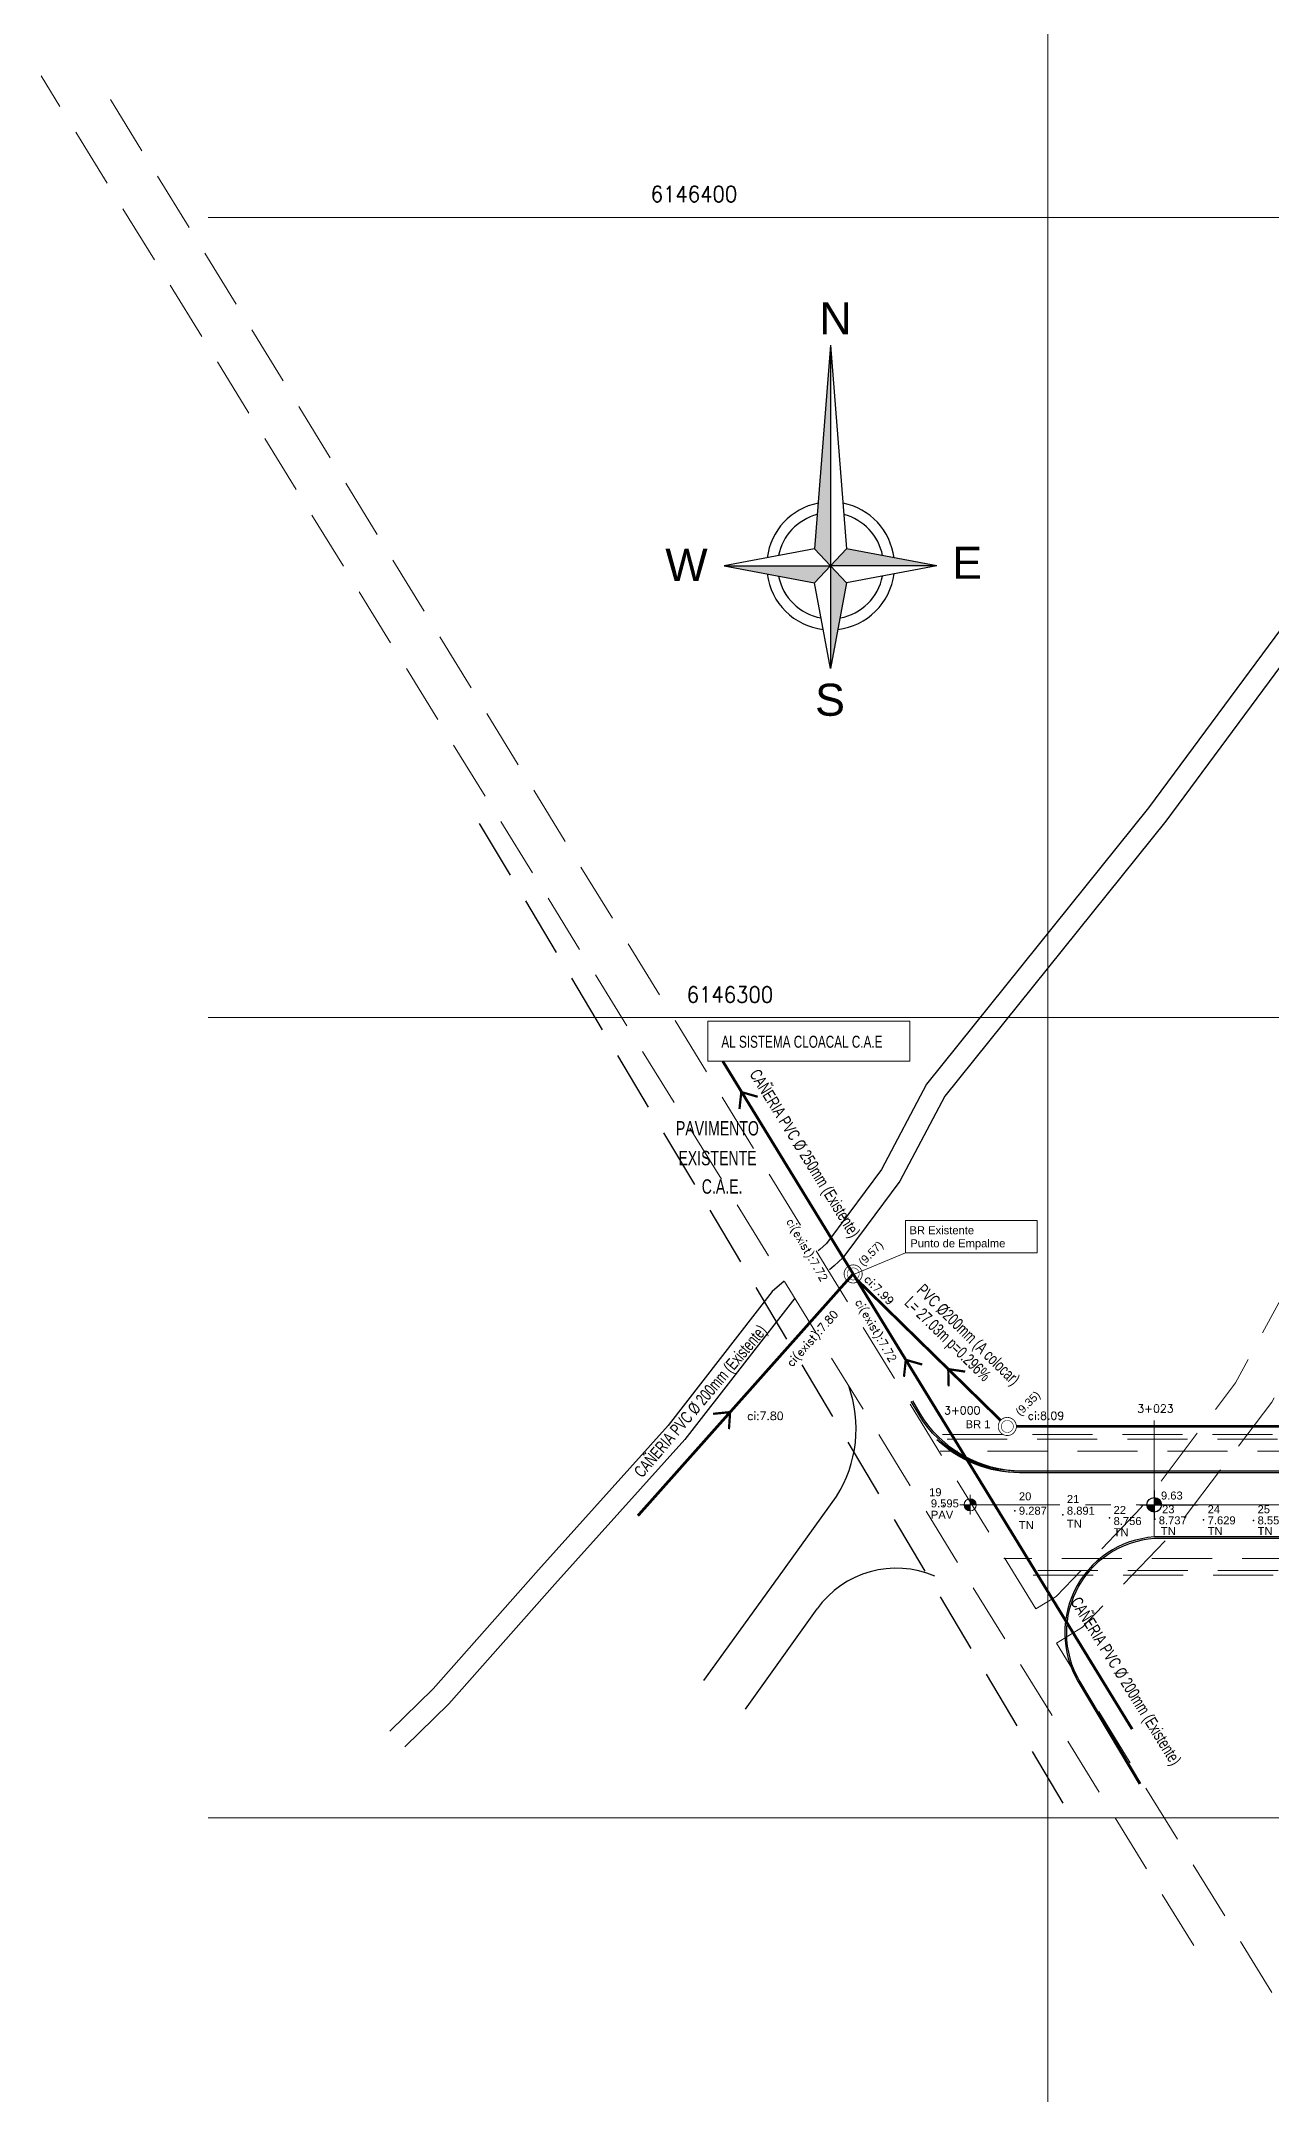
# Model space of a CAD drawing. Header units: millimetres. Extents: x 553474 to 556484, y 6145926 to 6146600.
# Drawn here: x 553474.2 to 553628, y 6146165.4 to 6146422.1 of the extents above; entities that cross this region are included whole.
import ezdxf

# ---------------------------------------------------------------- set-up
doc = ezdxf.new("R2010")
doc.units = ezdxf.units.MM
for name, pattern in [('( Hidden )', [0.375, 0.25, -0.125]), ('1_EDISER_PLANTA NIVEL +0.00-10-01-2014$0$AUXILIAR - PLANO LEYENDA MUROS$0$HIDDEN', [0.375, 0.25, -0.125]), ('CENTER2', [28.575, 19.05, -3.175, 3.175, -3.175]), ('HIDDEN', [0.375, 0.25, -0.125])]:
    doc.linetypes.add(name, pattern=pattern)
for name, color, linetype in [('1', 1, 'Continuous'), ('CALLES 2', 11, 'Continuous'), ('calzada', 2, 'Continuous'), ('COTA INTRADOS', 1, 'Continuous'), ('cotas', 1, 'Continuous'), ('Cotas de Nivel', 7, 'Continuous'), ('DESAGUES PRIMARIOS', 10, 'Continuous'), ('EJE DE ACCESO', 210, 'CENTER2'), ('Obrador_Nueva_Posicion', 7, 'Continuous'), ('Relevamiento_Caminos', 7, 'Continuous'), ('TERRENO_RA10', 251, 'Continuous'), ('TEXTOS', 2, 'Continuous'), ('TF', 7, 'Continuous'), ('Z-ARROYO', 142, 'Continuous')]:
    doc.layers.add(name, color=color, linetype=linetype)
for name, color, linetype, lineweight in [('8', 8, 'Continuous', 0), ('ARQ_TEXTOS', 2, 'Continuous', 0), ('CLOACAL PVC 160', 10, 'Continuous', 30)]:
    doc.layers.add(name, color=color, linetype=linetype, lineweight=lineweight)
doc.styles.add('ARIAL', font='arial.ttf', dxfattribs={"width": 0.8})
doc.styles.add('L18', font='', dxfattribs={"height": 1.2})
doc.styles.add('ROMANS', font='romans.shx')
doc.styles.get("Standard").update_dxf_attribs({"font": 'arial.ttf'})
doc.styles.add('Texto_2.5mm', font='ROMANS.shx', dxfattribs={"width": 0.9, "height": 2.5})
doc.styles.get('L18').set_extended_font_data('@Arial Unicode MS')

# ---------------------------------------------------------------- blocks, each defined once
blk = doc.blocks.new('A$C705D3138')
h = blk.add_hatch(color=256)
h.paths.add_polyline_path([(-81.33, -111.91), (-117.11, -111.91), (-86.74, -117.61)])
h.paths.add_polyline_path([(-75.93, -117.64), (-81.33, -111.91), (-81.33, -111.91), (-81.33, -146.42)])
h.paths.add_polyline_path([(-75.92, -106.2), (-81.33, -111.91), (-45.55, -111.91)])
h.paths.add_polyline_path([(-81.33, -37.57), (-86.74, -106.2), (-81.33, -111.91)])
at = {"linetype": 'Continuous', "ltscale": 300}
for p, q in [((-81.33, -37.57), (-86.74, -106.2)), ((-81.33, -37.57), (-75.92, -106.2)), ((-81.33, -37.57), (-81.33, -146.42)), ((-86.74, -106.2), (-117.11, -111.91)), ((-75.92, -106.2), (-86.74, -117.61)), ((-81.33, -111.91), (-86.74, -106.2)), ((-45.55, -111.91), (-75.92, -106.2)), ((-117.11, -111.91), (-86.74, -117.61)), ((-45.55, -111.91), (-81.33, -111.91)), ((-75.92, -117.65), (-81.33, -111.91)), ((-45.55, -111.91), (-75.92, -117.61)), ((-81.33, -146.42), (-86.74, -117.61)), ((-75.92, -117.61), (-81.33, -146.42))]:
    blk.add_line(p, q, dxfattribs=at)
at = {"color": 0, "linetype": 'Continuous', "ltscale": 300}
blk.add_line((-117.11, -111.91), (-81.33, -111.91), dxfattribs=at)
at = {"linetype": 'Continuous', "ltscale": 300}
for radius, start, end in [(21.52, 101.2395, 172.76762), (17.84, 104.60448, 168.91046), (21.52, 7.23238, 78.7605), (17.84, 11.08954, 75.39552), (21.52, 187.23238, 263.42017), (17.84, 191.08954, 259.71628), (21.52, 276.57983, 352.76762), (17.84, 280.28372, 348.91046)]:
    blk.add_arc((-81.33, -111.91), radius, start, end, dxfattribs=at)
at = {"color": 7, "ltscale": 300, "style": 'ARIAL'}
for s, p in [('N', (-85.13, -33.97)), ('W', (-136.96, -116.98)), ('E', (-40.4, -116.26)), ('S', (-86.55, -162.38))]:
    blk.add_text(s, height=10.8, dxfattribs=at).set_placement(p)
blk = doc.blocks.new('PROGRESIVA')
at = {"layer": 'cotas', "lineweight": 0}
h = blk.add_hatch(color=256, dxfattribs=at)
h.dxf.hatch_style = 1
h.paths.add_polyline_path([(549071.64, 6147899.7, 0.414214), (549071.08, 6147900.27), (549071.08, 6147899.7)])
h.paths.add_polyline_path([(549070.52, 6147899.7, 0.414214), (549071.08, 6147899.14), (549071.08, 6147899.7)])
for p, q in [((549071.08, 6147900.62), (549071.08, 6147898.79)), ((549070.12, 6147899.7), (549072.04, 6147899.7))]:
    blk.add_line(p, q, dxfattribs=at)
blk.add_circle((549071.08, 6147899.7), 0.564, dxfattribs=at)
blk = doc.blocks.new('POINTNAMEBLOCK')
blk.add_point((0, 0))
for tag, p, height in [('POINT_NUMBER', (0, 0), 5), ('DESCRIPTION', (0, -1), 0.5)]:
    blk.add_attdef(tag, p, '', height=height)
blk = doc.blocks.new('CLOA')
at = {"const_width": 0.1875}
blk.add_lwpolyline([(-2.15625, 0, 1), (2.15625, 0, 1)], format="xyb", close=True, dxfattribs=at)
blk = doc.blocks.new('A2si04')
for points in [[(-6, 0), (18, 0)], [(0, 6), (0, -6)]]:
    blk.add_lwpolyline(points)
at = {"const_width": 3.04}
for points in [[(0, -1.52, -0.414214), (-1.52, 0, -39.753154)], [(1.52, 0, 0.414214), (0, 1.52, 39.753154)]]:
    blk.add_lwpolyline(points, format="xyb", dxfattribs=at)
blk.add_circle((0, 0), 3.04)
for tag, p in [('NIVELTER', (3.53, 0.38)), ('NIVELLOS', (3.53, -3.39))]:
    blk.add_attdef(tag, p, '', height=3)

msp = doc.modelspace()

# ---------------------------------------------------------------- linework, layer by layer
at = {"layer": '1', "lineweight": 25, "flags": 128}
for points in [[(553991.171, 6146328.957), (553882.307, 6146344.851, 0.1725437), (553846.813, 6146337.777), (553699.242, 6146249.625, -0.1354368), (553675.652, 6146243.116), (553596.765, 6146243.116, -0.2642674), (553583.879, 6146250.438), (553582.923, 6146252.041)], [(553991.2, 6146329.155), (553882.336, 6146345.049, 0.1725437), (553846.711, 6146337.948), (553699.14, 6146249.796, -0.1354368), (553675.652, 6146243.316), (553596.765, 6146243.316, -0.2642674), (553584.05, 6146250.54), (553583.125, 6146252.093)], [(553998.581, 6146327.836), (553882.035, 6146344.851, 0.1725437), (553846.542, 6146337.777), (553698.971, 6146249.625, -0.1354368), (553675.381, 6146243.116), (553596.493, 6146243.116, -0.1922378), (553586.163, 6146247.24, -0.1922378)], [(553998.61, 6146328.034), (553882.064, 6146345.049, 0.1725437), (553846.439, 6146337.948), (553698.868, 6146249.796, -0.1354368), (553675.381, 6146243.316), (553596.493, 6146243.316, -0.1922378), (553586.3, 6146247.385, -0.1922378)], [(553997.697, 6146319.92), (553881.151, 6146336.935, 0.1725437), (553850.916, 6146330.909), (553703.345, 6146242.757, -0.1354368), (553675.652, 6146235.116), (553614.127, 6146235.116, 0.5819438), (553603.818, 6146216.973), (553611.435, 6146204.189)], [(553997.668, 6146319.722), (553881.122, 6146336.737, 0.1725437), (553851.018, 6146330.737), (553703.447, 6146242.585, -0.1354368), (553675.652, 6146234.916), (553614.127, 6146234.916, 0.5819438), (553603.99, 6146217.076), (553611.607, 6146204.291)]]:
    msp.add_lwpolyline(points, format="xyb", dxfattribs=at)
at = {"layer": '1', "lineweight": 0, "ltscale": 2, "const_width": 0.28, "flags": 128}
for points in [[(553563.761, 6146290.11), (553561.707, 6146290.697), (553561.478, 6146288.571)], [(553584.318, 6146256.643), (553582.264, 6146257.23), (553582.035, 6146255.104)], [(553589.682, 6146255.757), (553587.569, 6146256.071), (553587.619, 6146253.933)], [(553560.163, 6146248.565), (553560.312, 6146250.696), (553558.185, 6146250.481)]]:
    msp.add_lwpolyline(points, dxfattribs=at)
at = {"layer": '8', "lineweight": 0}
for p, q in [((553600, 6146600), (553600, 6145926.088)), ((553495.062, 6146400), (554400, 6146400)), ((553495.062, 6146300), (554400, 6146300)), ((553495.062, 6146200), (554400, 6146200))]:
    msp.add_line(p, q, dxfattribs=at)
at = {"layer": '8', "linetype": 'HIDDEN', "lineweight": 9, "ltscale": 30, "flags": 128}
for points in [[(553999.319, 6146330.457), (553882.425, 6146347.523, 0.1725437), (553845.157, 6146340.095), (553697.586, 6146251.943, -0.1354368), (553675.381, 6146245.816), (553586.54, 6146245.816)], [(553997.384, 6146317.197), (553880.49, 6146334.264, 0.1725437), (553852.029, 6146328.591), (553704.458, 6146240.439, -0.1354368), (553675.381, 6146232.416), (553594.507, 6146232.416)]]:
    msp.add_lwpolyline(points, format="xyb", dxfattribs=at)
for points in [[(553673.096, 6146247.916), (553585.62, 6146247.916)], [(553673.7, 6146247.316), (553585.62, 6146247.316)], [(553673.779, 6146230.916), (553595.426, 6146230.916)], [(553673.184, 6146230.316), (553595.426, 6146230.316)]]:
    msp.add_lwpolyline(points, dxfattribs=at)
at = {"layer": 'CALLES 2', "linetype": 'HIDDEN', "ltscale": 30}
msp.add_line((553528.966, 6146324.242), (553603.364, 6146199.38), dxfattribs=at)
at = {"layer": 'calzada', "flags": 128}
for points in [[(553557.015, 6146217.154), (553566.344, 6146230.053), (553573.589, 6146240.142)], [(553562.219, 6146213.551), (553571.176, 6146226.099)]]:
    msp.add_lwpolyline(points, dxfattribs=at)
at = {"layer": 'calzada'}
for centre, radius, start, end in [((553560.199, 6146248.637), 15.858, 327.60744, 19.73355), ((553581.051, 6146219.071), 12.121, 66.52049, 144.56069)]:
    msp.add_arc(centre, radius, start, end, dxfattribs=at)
at = {"layer": 'CLOACAL PVC 160', "linetype": '( Hidden )', "ltscale": 30, "const_width": 0.35, "flags": 128}
for points in [[(553610.553, 6146211.071), (553559.396, 6146294.545)], [(553575.685, 6146267.967), (553548.782, 6146237.743)]]:
    msp.add_lwpolyline(points, dxfattribs=at)
at = {"layer": 'CLOACAL PVC 160', "linetype": 'Continuous', "ltscale": 3, "const_width": 0.35, "flags": 128}
for points in [[(553576.079, 6146267.323), (553594.112, 6146249.663)], [(553596.082, 6146248.917), (553678.177, 6146248.936)]]:
    msp.add_lwpolyline(points, dxfattribs=at)
at = {"layer": 'DESAGUES PRIMARIOS', "color": 254, "lineweight": 5}
msp.add_line((553575.747, 6146267.898), (553582.207, 6146270.592), dxfattribs=at)
at = {"layer": 'DESAGUES PRIMARIOS', "color": 254, "lineweight": 5, "flags": 128}
for points in [[(553557.509, 6146299.57), (553582.748, 6146299.57), (553582.748, 6146294.545), (553557.509, 6146294.545)], [(553582.207, 6146274.655), (553598.677, 6146274.655), (553598.677, 6146270.592), (553582.207, 6146270.592)]]:
    msp.add_lwpolyline(points, close=True, dxfattribs=at)
at = {"layer": 'EJE DE ACCESO', "color": 10, "lineweight": 0, "flags": 128}
msp.add_lwpolyline([(554030.242, 6146319.171), (553881.457, 6146340.893, 0.1725437), (553848.593, 6146334.343), (553701.022, 6146246.191, -0.1354368), (553675.381, 6146239.116), (553590.146, 6146239.116)], format="xyb", dxfattribs=at)
msp.add_lwpolyline([(553613.306, 6146249.659), (553613.306, 6146235.103)], dxfattribs=at)
at = {"layer": 'Relevamiento_Caminos', "color": 1, "linetype": '1_EDISER_PLANTA NIVEL +0.00-10-01-2014$0$AUXILIAR - PLANO LEYENDA MUROS$0$HIDDEN', "lineweight": 0, "ltscale": 30, "flags": 128}
for points in [[(553598.499, 6146226.101), (553601.073, 6146227.664), (553611.666, 6146238.776), (553623.48, 6146254.355), (553634.695, 6146275.071, -0.0238899), (553635.585, 6146276.541), (553658.247, 6146310.26), (553684.222, 6146343.718), (553744.335, 6146430.133), (553779.879, 6146477.656), (553803.624, 6146511.245), (553827.741, 6146545.408), (553840.646, 6146562.071), (553848.827, 6146573.849)], [(553601.094, 6146221.827), (553604.348, 6146223.803), (553615.724, 6146235.736), (553628.019, 6146251.95), (553639.452, 6146273.069, -0.0238899), (553640.045, 6146274.049), (553662.593, 6146307.597), (553688.539, 6146341.018), (553748.683, 6146427.477), (553784.213, 6146474.981), (553808.004, 6146508.636), (553832.047, 6146542.694), (553844.966, 6146559.375), (553853.236, 6146571.28)]]:
    msp.add_lwpolyline(points, format="xyb", dxfattribs=at)
for points in [[(553618.251, 6146184.037), (553474.2, 6146417.704)], [(553598.499, 6146226.101), (553481.075, 6146417.704)], [(553628.019, 6146178.153), (553601.094, 6146221.827)]]:
    msp.add_lwpolyline(points, dxfattribs=at)
at = {"layer": 'Z-ARROYO', "flags": 128}
for points in [[(553809.671, 6146531.088), (553809.089, 6146531.375), (553804.33, 6146532.784), (553798.338, 6146531.732), (553786.109, 6146526.969), (553763.634, 6146514.459), (553754.379, 6146506.944), (553735.24, 6146487.537), (553713.815, 6146465.563), (553698.606, 6146443.891), (553674.538, 6146412.008), (553650.468, 6146377.385), (553612.603, 6146326.205), (553584.87, 6146291.668), (553579.226, 6146281.007), (553575.142, 6146275.529), (553572.345, 6146271.783), (553571.506, 6146271.001), (553571.318, 6146270.835)], [(553807.892, 6146528.897), (553804.171, 6146529.998), (553799.073, 6146529.103), (553787.268, 6146524.505), (553765.162, 6146512.201), (553756.207, 6146504.93), (553737.18, 6146485.635), (553715.913, 6146463.824), (553700.803, 6146442.292), (553676.738, 6146410.413), (553652.676, 6146375.802), (553614.755, 6146324.546), (553587.15, 6146290.168), (553581.529, 6146279.551), (553577.32, 6146273.905), (553574.376, 6146269.963), (553573.333, 6146268.99), (553572.747, 6146268.472)], [(553567.063, 6146267.07), (553565.582, 6146265.76), (553552.554, 6146249.021), (553536.377, 6146230.995), (553523.206, 6146216.116), (553517.766, 6146210.823)], [(553568.381, 6146264.933), (553554.639, 6146247.278), (553538.405, 6146229.188), (553525.173, 6146214.24), (553519.661, 6146208.876)]]:
    msp.add_lwpolyline(points, dxfattribs=at)

# ---------------------------------------------------------------- block references
at = {"color": 1, "xscale": 0.3712500000857151, "yscale": 0.3712499998509884, "zscale": 0.3712500001537912, "rotation": 0.0001831157617971802}
msp.add_blockref('A$C705D3138', (553603.058, 6146398.01), dxfattribs=at)
at = {"layer": 'CLOACAL PVC 160'}
for p, xscale, yscale, zscale, rotation in [((553575.685, 6146267.967), 0.5250000000211901, 0.525000000372529, 0.525, 358.9618146073969), ((553575.685, 6146267.967), 0.3499999999697033, 0.349999999627471, 0.35, 358.9618146580934), ((553594.95, 6146248.903), 0.5250000000211901, 0.525000000372529, 0.525, 358.9618146073969), ((553594.95, 6146248.903), 0.3499999999697033, 0.349999999627471, 0.35, 358.9618146580934)]:
    msp.add_blockref('CLOA', p, dxfattribs=dict(at, xscale=xscale, yscale=yscale, zscale=zscale, rotation=rotation))
at = {"layer": 'Cotas de Nivel'}
ref = msp.add_blockref('A2si04', (553613.306, 6146239.116), dxfattribs=dict(at, xscale=0.3000000000465661, yscale=0.2999999998137355, zscale=0.3000000000000007))
ref.add_attrib('NIVELTER', '9.63', (553614.151, 6146239.771), dxfattribs={"layer": '0', "height": 1})
at = {"layer": 'Obrador_Nueva_Posicion', "xscale": 1.349999999976717, "yscale": 1.349999999627471, "zscale": 1.35}
msp.add_blockref('PROGRESIVA', (-187655.652, -2153425.484), dxfattribs=at)
at = {"layer": 'TF'}
ref = msp.add_blockref('POINTNAMEBLOCK', (553586.978, 6146239.037, -1.512), dxfattribs=at)
ref.add_attrib('POINT_NUMBER', '19', (553585.175, 6146240.187, -1.512), dxfattribs={"height": 1})
ref.add_attrib('ELEVATION', '9.595', (553585.398, 6146238.787, -1.512), dxfattribs={"height": 1})
ref.add_attrib('DESCRIPTION', 'PAV', (553585.398, 6146237.371, -1.512), dxfattribs={"height": 1})
ref = msp.add_blockref('POINTNAMEBLOCK', (553595.898, 6146238.373, -1.512), dxfattribs=dict(at, xscale=2, yscale=2, zscale=2))
ref.add_attrib('POINT_NUMBER', '20', (553596.398, 6146239.673, -1.512), dxfattribs={"height": 1})
ref.add_attrib('ELEVATION', '9.287', (553596.398, 6146237.873, -1.512), dxfattribs={"height": 1})
ref.add_attrib('DESCRIPTION', 'TN', (553596.398, 6146236.073, -1.512), dxfattribs={"height": 1})
ref = msp.add_blockref('POINTNAMEBLOCK', (553601.894, 6146237.854, -1.512), dxfattribs=dict(at, xscale=2, yscale=2, zscale=2))
ref.add_attrib('POINT_NUMBER', '21', (553602.394, 6146239.333, -1.512), dxfattribs={"height": 1})
ref.add_attrib('ELEVATION', '8.891', (553602.394, 6146237.873, -1.512), dxfattribs={"height": 1})
ref.add_attrib('DESCRIPTION', 'TN', (553602.394, 6146236.259, -1.512), dxfattribs={"height": 1})
ref = msp.add_blockref('POINTNAMEBLOCK', (553607.732, 6146237.479, -1.512), dxfattribs=dict(at, xscale=2, yscale=2, zscale=2))
ref.add_attrib('POINT_NUMBER', '22', (553608.232, 6146237.969, -1.512), dxfattribs={"height": 1})
ref.add_attrib('ELEVATION', '8.756', (553608.232, 6146236.585, -1.512), dxfattribs={"height": 1})
ref.add_attrib('DESCRIPTION', 'TN', (553608.232, 6146235.179, -1.512), dxfattribs={"height": 1})
ref = msp.add_blockref('POINTNAMEBLOCK', (553613.379, 6146237.297, -1.512), dxfattribs=dict(at, xscale=2, yscale=2, zscale=2))
ref.add_attrib('POINT_NUMBER', '23', (553614.288, 6146238.053, -1.512), dxfattribs={"height": 1})
ref.add_attrib('ELEVATION', '8.737', (553613.879, 6146236.667, -1.512), dxfattribs={"height": 1})
ref.add_attrib('DESCRIPTION', 'TN', (553614.139, 6146235.342, -1.512), dxfattribs={"height": 1})
ref = msp.add_blockref('POINTNAMEBLOCK', (553619.487, 6146237.231, -1.512), dxfattribs=dict(at, xscale=2, yscale=2, zscale=2))
ref.add_attrib('POINT_NUMBER', '24', (553619.987, 6146238.053, -1.512), dxfattribs={"height": 1})
ref.add_attrib('ELEVATION', '7.629', (553619.987, 6146236.667, -1.512), dxfattribs={"height": 1})
ref.add_attrib('DESCRIPTION', 'TN', (553619.987, 6146235.342, -1.512), dxfattribs={"height": 1})
ref = msp.add_blockref('POINTNAMEBLOCK', (553625.727, 6146237.134, -1.512), dxfattribs=dict(at, xscale=2, yscale=2, zscale=2))
ref.add_attrib('POINT_NUMBER', '25', (553626.227, 6146238.053, -1.512), dxfattribs={"height": 1})
ref.add_attrib('ELEVATION', '8.552', (553626.227, 6146236.667, -1.512), dxfattribs={"height": 1})
ref.add_attrib('DESCRIPTION', 'TN', (553626.227, 6146235.342, -1.512), dxfattribs={"height": 1})

# ---------------------------------------------------------------- texts
at = {"layer": 'ARQ_TEXTOS', "color": 1, "lineweight": 0, "style": 'Texto_2.5mm', "width": 0.9}
for s, p in [('6146400', (553550.394, 6146401.926)), ('6146300', (553554.891, 6146301.877))]:
    msp.add_text(s, height=2, dxfattribs=at).set_placement(p)
at = {"layer": 'ARQ_TEXTOS', "width": 0.7}
for s, height, p in [('AL SISTEMA CLOACAL C.A.E', 1.5, (553559.217, 6146296.235)), ('PAVIMENTO ', 1.8, (553553.537, 6146285.269)), ('EXISTENTE', 1.8, (553553.844, 6146281.543)), ('C.A.E.', 1.8, (553556.766, 6146277.99))]:
    msp.add_text(s, height=height, dxfattribs=at).set_placement(p)
for s, rotation, p in [('CAÑERIA PVC Ø 250mm (Existente)', 301.72441, (553562.668, 6146292.953)), ('PVC Ø200mm (A colocar)', 315.5991, (553583.518, 6146265.793)), ('L= 27.03m p=0.296%%%', 315.5991, (553581.984, 6146264.226)), ('CAÑERIA PVC Ø 200mm (Existente)', 49.56664, (553549.305, 6146242.379)), ('CAÑERIA PVC Ø 200mm (Existente)', 301.72441, (553602.789, 6146226.984))]:
    msp.add_text(s, height=1.5, rotation=rotation, dxfattribs=at).set_placement(p)
at = {"layer": 'COTA INTRADOS', "style": 'ROMANS'}
for s, rotation, p in [('ci(exist):7.72', 300.06052, (553567.299, 6146274.543)), ('ci(exist):7.80', 48.32751, (553568.028, 6146256.281)), ('ci(exist):7.72', 300.06052, (553575.891, 6146264.457))]:
    msp.add_text(s, height=1, rotation=rotation, dxfattribs=at).set_placement(p)
at = {"layer": 'COTA INTRADOS', "color": 5, "style": 'ROMANS'}
msp.add_text('ci:7.99', height=1, rotation=314.73131, dxfattribs=at).set_placement((553576.98, 6146267.217))
at = {"layer": 'COTA INTRADOS', "style": 'ROMANS'}
msp.add_text('ci:7.80', height=1, dxfattribs=at).set_placement((553562.448, 6146249.724))
at = {"layer": 'COTA INTRADOS', "color": 5, "style": 'ROMANS'}
msp.add_text('ci:8.09', height=1, dxfattribs=at).set_placement((553597.512, 6146249.749))
at = {"layer": 'TERRENO_RA10', "color": 3, "char_height": 1, "attachment_point": 1, "style": 'ROMANS'}
for s, insert in [('3+000', (553587.042, 6146251.414, 8.73)), ('3+023', (553611.188, 6146251.638, 8.73))]:
    msp.add_mtext(s, dxfattribs=dict(at, insert=insert))
at = {"layer": 'TEXTOS', "style": 'L18'}
for s, p in [('BR Existente', (553582.725, 6146272.928)), ('Punto de Empalme', (553582.829, 6146271.297)), ('BR 1', (553589.739, 6146248.686))]:
    msp.add_text(s, height=1, dxfattribs=at).set_placement(p)
for s, p in [('(9.57)', (553576.945, 6146268.896)), ('(9.35)', (553596.572, 6146250.157))]:
    msp.add_text(s, height=1, rotation=45, dxfattribs=at).set_placement(p)

doc.saveas('drawing.dxf')
